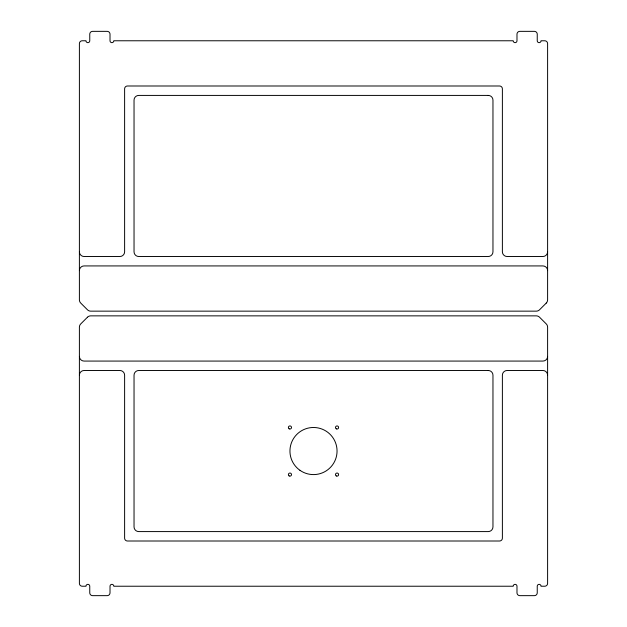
<?xml version="1.0" encoding="UTF-8"?>
<svg xmlns="http://www.w3.org/2000/svg" width="627" height="627" viewBox="0 0 627 627"><rect width="100%" height="100%" fill="white"/><g stroke="black" fill="none" stroke-linecap="round" stroke-linejoin="round"><path stroke-width="0.94" d="M547.606 375.205A4.71 4.71 0 0 0 542.896 370.494L507.094 370.494A4.71 4.71 0 0 0 502.384 375.205L502.384 538.185A2.829 2.829 0 0 1 499.562 541.007L127.438 541.007A2.829 2.829 0 0 1 124.616 538.185L124.616 375.205A4.71 4.71 0 0 0 119.906 370.494L84.104 370.494A4.71 4.71 0 0 0 79.394 375.205M547.606 356.363A4.71 4.71 0 0 1 542.896 361.074L84.104 361.074A4.71 4.71 0 0 1 79.394 356.363M79.394 251.795A4.71 4.71 0 0 0 84.104 256.506L119.906 256.506A4.71 4.71 0 0 0 124.616 251.795L124.616 88.815A2.829 2.829 0 0 1 127.438 85.993L499.562 85.993A2.829 2.829 0 0 1 502.384 88.815L502.384 251.795A4.71 4.71 0 0 0 507.094 256.506L542.896 256.506A4.71 4.71 0 0 0 547.606 251.795M79.394 270.637A4.71 4.71 0 0 1 84.104 265.926L542.896 265.926A4.71 4.71 0 0 1 547.606 270.637M87.435 317.238L80.773 323.893A4.71 4.71 0 0 0 79.394 327.223L79.394 583.4A2.829 2.829 0 0 0 82.223 586.229L85.993 586.229A1.881 1.881 0 0 1 87.874 584.348A1.881 1.881 0 0 1 89.755 586.229L89.755 592.821A2.829 2.829 0 0 0 92.584 595.65L107.186 595.65A2.829 2.829 0 0 0 110.015 592.821L110.015 586.229A1.881 1.881 0 0 1 111.896 584.348A1.881 1.881 0 0 1 113.785 586.229L513.215 586.229A1.881 1.881 0 0 1 515.104 584.348A1.881 1.881 0 0 1 516.985 586.229L516.985 592.821A2.829 2.829 0 0 0 519.814 595.65L534.416 595.65A2.829 2.829 0 0 0 537.245 592.821L537.245 586.229A1.881 1.881 0 0 1 539.126 584.348A1.881 1.881 0 0 1 541.007 586.229L544.777 586.229A2.829 2.829 0 0 0 547.606 583.4L547.606 327.223A4.71 4.71 0 0 0 546.227 323.893L539.565 317.238A4.71 4.71 0 0 0 536.234 315.859L90.766 315.859A4.71 4.71 0 0 0 87.435 317.238M546.227 303.107L539.565 309.762A4.71 4.71 0 0 1 536.234 311.149L90.766 311.149A4.71 4.71 0 0 1 87.435 309.762L80.773 303.107A4.71 4.71 0 0 1 79.394 299.777L79.394 43.6A2.829 2.829 0 0 1 82.223 40.771L85.993 40.771A1.881 1.881 0 0 0 87.874 42.652A1.881 1.881 0 0 0 89.755 40.771L89.755 34.179A2.829 2.829 0 0 1 92.584 31.35L107.186 31.35A2.829 2.829 0 0 1 110.015 34.179L110.015 40.771A1.881 1.881 0 0 0 111.896 42.652A1.881 1.881 0 0 0 113.785 40.771L513.215 40.771A1.881 1.881 0 0 0 515.104 42.652A1.881 1.881 0 0 0 516.985 40.771L516.985 34.179A2.829 2.829 0 0 1 519.814 31.35L534.416 31.35A2.829 2.829 0 0 1 537.245 34.179L537.245 40.771A1.881 1.881 0 0 0 539.126 42.652A1.881 1.881 0 0 0 541.007 40.771L544.777 40.771A2.829 2.829 0 0 1 547.606 43.6L547.606 299.777A4.71 4.71 0 0 1 546.227 303.107M488.253 95.414L138.747 95.414A4.71 4.71 0 0 0 134.037 100.124L134.037 251.795A4.71 4.71 0 0 0 138.747 256.506L488.253 256.506A4.71 4.71 0 0 0 492.963 251.795L492.963 100.124A4.71 4.71 0 0 0 488.253 95.414M488.253 370.494L138.747 370.494A4.71 4.71 0 0 0 134.037 375.205L134.037 526.876A4.71 4.71 0 0 0 138.747 531.586L488.253 531.586A4.71 4.71 0 0 0 492.963 526.876L492.963 375.205A4.71 4.71 0 0 0 488.253 370.494M299.941 470.297A23.552 23.552 0 0 0 336.958 453.156A23.552 23.552 0 0 0 303.601 429.667A23.552 23.552 0 0 0 299.941 470.297M336.276 428.837A1.552 1.552 0 0 0 338.604 427.489A1.552 1.552 0 0 0 336.276 426.141A1.552 1.552 0 0 0 336.276 428.837M289.172 428.837A1.552 1.552 0 0 0 291.5 427.489A1.552 1.552 0 0 0 289.172 426.141A1.552 1.552 0 0 0 289.172 428.837M289.172 475.94A1.552 1.552 0 0 0 291.5 474.592A1.552 1.552 0 0 0 289.172 473.244A1.552 1.552 0 0 0 289.172 475.94M336.276 475.94A1.552 1.552 0 0 0 338.604 474.592A1.552 1.552 0 0 0 336.276 473.244A1.552 1.552 0 0 0 336.276 475.94"/></g></svg>
